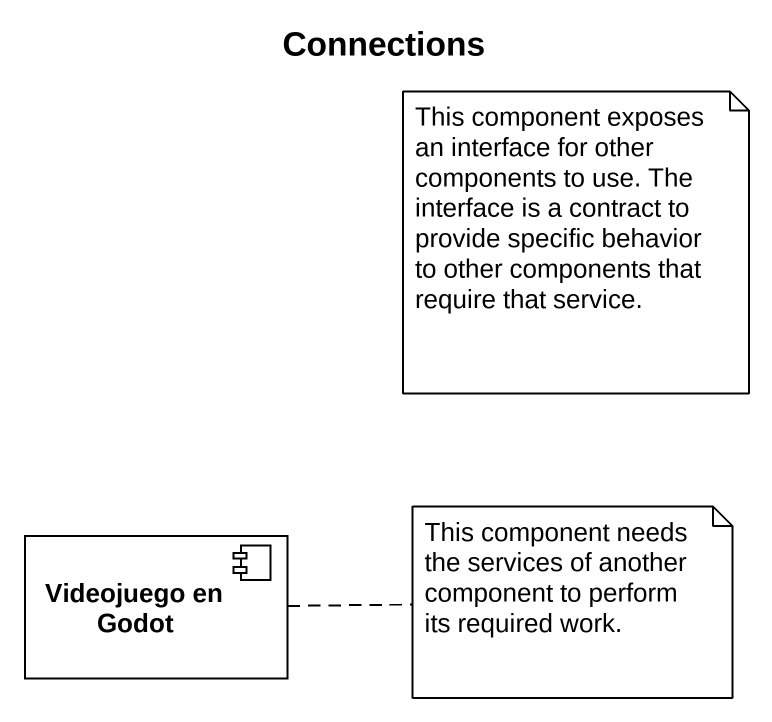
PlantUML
@startuml
title Connections
component "Videojuego en Godot" as Videojuego_en_Godot
note as N1
  This component exposes an interface for other components to use. The interface is a contract to provide specific behavior to other components that require that service.
end note
note right of Videojuego_en_Godot : This component needs the services of another component to perform its required work.
@enduml
